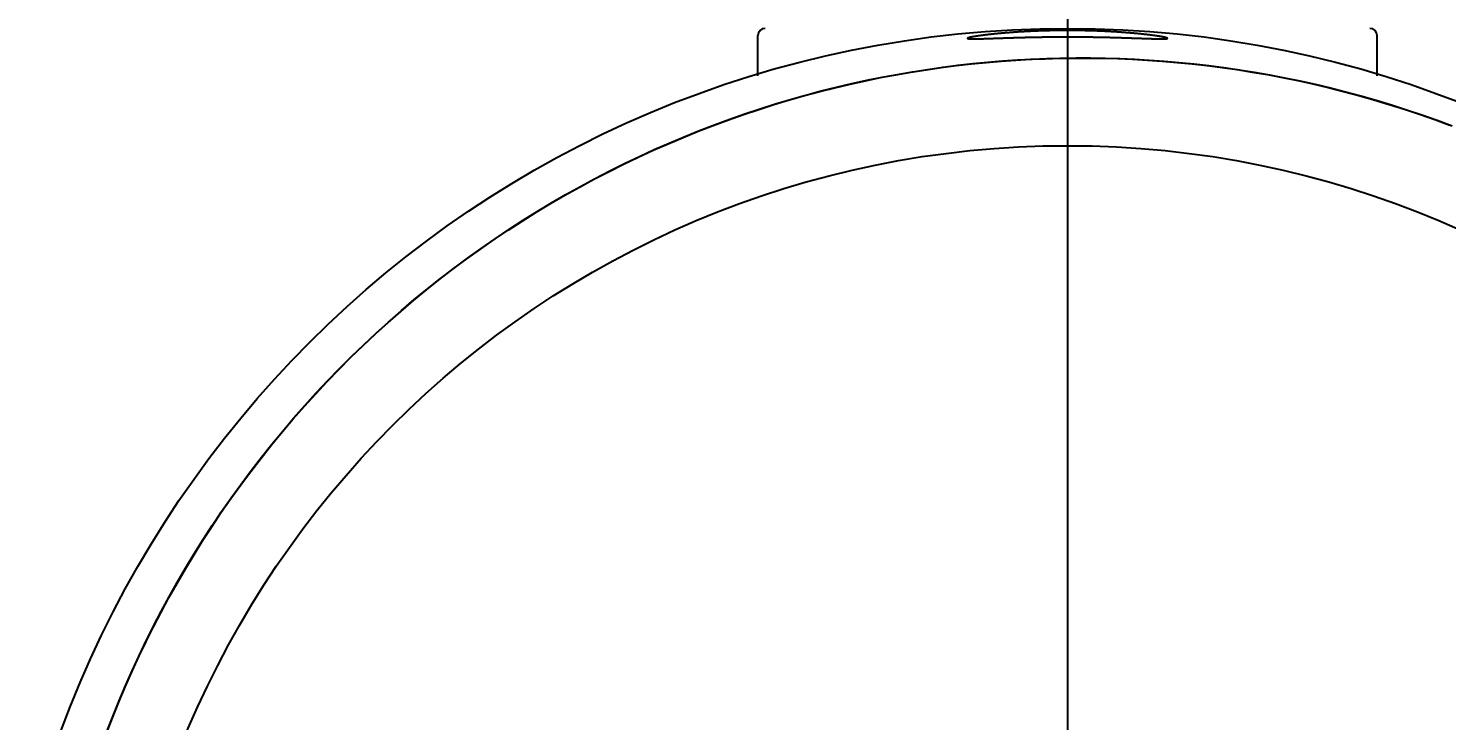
# Model space of a CAD drawing. Header units: millimetres. Extents: x 0 to 3800, y -67 to 2530.
# Drawn here: x 2277.7 to 2338.8, y 1699.3 to 1729.1 of the extents above; entities that cross this region are included whole.
import ezdxf
from ezdxf.lldxf.tags import DXFTag

# ---------------------------------------------------------------- set-up
doc = ezdxf.new("R2010")
doc.units = ezdxf.units.MM
for name, color, linetype in [('내부선 및 부속', 4, 'Continuous'), ('중심선', 1, 'DASHED'), ('치수선', 7, 'Continuous')]:
    doc.layers.add(name, color=color, linetype=linetype)
doc.styles.add('____', font='')
doc.styles.get('____').set_extended_font_data('굴림')
tags = doc.linetypes.add('DASHDOT', pattern=[70, 31, -13, 13, -13]).pattern_tags.tags
tags[10:11] = [DXFTag(74, 4), DXFTag(75, 0), DXFTag(340, '0'), DXFTag(46, 0.0), DXFTag(50, 0.0), DXFTag(44, 0.0), DXFTag(45, 0.0)]
tags[8:9] = [DXFTag(74, 4), DXFTag(75, 0), DXFTag(340, '0'), DXFTag(46, 0.0), DXFTag(50, 0.0), DXFTag(44, 0.0), DXFTag(45, 0.0)]
tags[6:7] = [DXFTag(74, 4), DXFTag(75, 0), DXFTag(340, '0'), DXFTag(46, 0.0), DXFTag(50, 0.0), DXFTag(44, 0.0), DXFTag(45, 0.0)]
tags[4:5] = [DXFTag(74, 4), DXFTag(75, 0), DXFTag(340, '0'), DXFTag(46, 0.0), DXFTag(50, 0.0), DXFTag(44, 0.0), DXFTag(45, 0.0)]
tags = doc.linetypes.add('DASHED', pattern=[25.72, 12.86, -12.86]).pattern_tags.tags
tags[6:7] = [DXFTag(74, 4), DXFTag(75, 0), DXFTag(340, '0'), DXFTag(46, 0.0), DXFTag(50, 0.0), DXFTag(44, 0.0), DXFTag(45, 0.0)]
tags[4:5] = [DXFTag(74, 4), DXFTag(75, 0), DXFTag(340, '0'), DXFTag(46, 0.0), DXFTag(50, 0.0), DXFTag(44, 0.0), DXFTag(45, 0.0)]
doc.dimstyles.new('MSADIM', dxfattribs={"dimtxt": 33, "dimasz": 17, "dimexe": 10, "dimexo": 7.5, "dimgap": 10, "dimtad": 0, "dimtih": 1, "dimtoh": 1, "dimdec": 0, "dimzin": 1, "dimdsep": 46, "dimtxsty": '____', "dimcen": 11.25, "dimadec": 0, "dimazin": 0, "dimtfac": 1, "dimtdec": 0, "dimtix": 1, "dimtmove": 0, "dimatfit": 3, "dimfxl": 1, "dimtolj": 1, "dimtzin": 1, "dimarcsym": 0})

# ---------------------------------------------------------------- blocks, each defined once
blk = doc.blocks.new('*D51')
at = {"layer": '치수선', "color": 0, "linetype": 'Continuous', "lineweight": -2, "transparency": 16777216}
for p, q in [((2252.455, 1880.439), (2252.455, 1957.939)), ((2932.455, 1690.439), (2932.455, 1957.939)), ((2269.455, 1947.939), (2555.174, 1947.939)), ((2915.455, 1947.939), (2629.735, 1947.939))]:
    blk.add_line(p, q, dxfattribs=at)
at = {"layer": '치수선', "color": 0, "linetype": 'Continuous', "transparency": 16777216}
for points in [[(2269.455, 1950.773), (2269.455, 1945.106), (2252.455, 1947.939)], [(2915.455, 1950.773), (2915.455, 1945.106), (2932.455, 1947.939)]]:
    blk.add_solid(points, dxfattribs=at)
at = {"layer": '치수선', "color": 0, "linetype": 'Continuous', "transparency": 16777216, "insert": (2592.455, 1947.939), "char_height": 25, "attachment_point": 5, "style": '____'}
blk.add_mtext('\\A1;680', dxfattribs=at)

msp = doc.modelspace()

# ---------------------------------------------------------------- linework, layer by layer
at = {"layer": '내부선 및 부속', "linetype": 'Continuous'}
for p, q in [((2309.11, 1727.088), (2309.11, 1728.826)), ((2335.8, 1727.088), (2335.8, 1728.826))]:
    msp.add_line(p, q, dxfattribs=at)
at = {"layer": '내부선 및 부속', "linetype": 'Continuous', "flags": 128}
for points in [[(2322.455, 1729.043), (2322.447, 1729.043), (2322.438, 1729.043), (2322.43, 1729.043), (2322.421, 1729.043), (2322.413, 1729.043), (2322.404, 1729.043), (2322.396, 1729.043), (2322.387, 1729.043), (2322.379, 1729.043), (2322.37, 1729.043), (2322.362, 1729.043), (2322.353, 1729.043), (2322.345, 1729.043), (2322.336, 1729.043), (2322.328, 1729.043), (2322.319, 1729.043), (2322.311, 1729.043), (2322.302, 1729.043), (2322.294, 1729.043), (2322.285, 1729.043), (2322.277, 1729.043), (2322.268, 1729.042), (2322.26, 1729.042), (2322.251, 1729.042), (2322.243, 1729.042), (2322.234, 1729.042), (2322.226, 1729.042), (2322.217, 1729.042), (2322.209, 1729.042), (2322.2, 1729.042), (2322.192, 1729.042), (2322.184, 1729.042), (2322.175, 1729.042), (2322.167, 1729.042), (2322.158, 1729.042), (2322.15, 1729.042), (2322.141, 1729.042), (2322.133, 1729.041), (2322.124, 1729.041), (2322.116, 1729.041), (2322.107, 1729.041), (2322.099, 1729.041), (2322.09, 1729.041), (2322.082, 1729.041), (2322.073, 1729.041), (2322.065, 1729.041), (2322.056, 1729.041), (2322.048, 1729.041), (2322.039, 1729.04), (2322.031, 1729.04), (2322.022, 1729.04), (2322.014, 1729.04), (2322.005, 1729.04), (2321.997, 1729.04), (2321.988, 1729.04), (2321.98, 1729.04), (2321.971, 1729.04), (2321.963, 1729.039), (2321.954, 1729.039), (2321.946, 1729.039), (2321.937, 1729.039), (2321.929, 1729.039), (2321.92, 1729.039), (2321.912, 1729.039), (2321.903, 1729.039), (2321.895, 1729.038), (2321.887, 1729.038), (2321.878, 1729.038), (2321.87, 1729.038), (2321.861, 1729.038), (2321.853, 1729.038), (2321.844, 1729.038), (2321.836, 1729.037), (2321.827, 1729.037), (2321.819, 1729.037), (2321.81, 1729.037), (2321.802, 1729.037), (2321.793, 1729.037), (2321.785, 1729.036), (2321.776, 1729.036), (2321.768, 1729.036), (2321.759, 1729.036), (2321.751, 1729.036), (2321.742, 1729.036), (2321.734, 1729.035), (2321.725, 1729.035), (2321.717, 1729.035), (2321.708, 1729.035), (2321.7, 1729.035), (2321.691, 1729.034), (2321.683, 1729.034), (2321.674, 1729.034), (2321.666, 1729.034), (2321.657, 1729.034), (2321.649, 1729.034), (2321.64, 1729.033), (2321.632, 1729.033), (2321.623, 1729.033), (2321.615, 1729.033), (2321.607, 1729.032), (2321.607, 1729.032), (2321.598, 1729.032), (2321.59, 1729.032), (2321.581, 1729.032), (2321.573, 1729.032), (2321.564, 1729.031), (2321.556, 1729.031), (2321.547, 1729.031), (2321.539, 1729.031), (2321.53, 1729.031), (2321.522, 1729.03), (2321.513, 1729.03), (2321.505, 1729.03), (2321.496, 1729.03), (2321.488, 1729.029), (2321.479, 1729.029), (2321.471, 1729.029), (2321.462, 1729.029), (2321.454, 1729.028), (2321.445, 1729.028), (2321.437, 1729.028), (2321.428, 1729.028), (2321.42, 1729.027), (2321.411, 1729.027), (2321.403, 1729.027), (2321.394, 1729.027), (2321.386, 1729.026), (2321.377, 1729.026), (2321.369, 1729.026), (2321.361, 1729.026), (2321.352, 1729.025), (2321.344, 1729.025), (2321.335, 1729.025), (2321.327, 1729.024), (2321.318, 1729.024), (2321.31, 1729.024), (2321.301, 1729.024), (2321.293, 1729.023), (2321.284, 1729.023), (2321.276, 1729.023), (2321.267, 1729.022), (2321.259, 1729.022), (2321.25, 1729.022), (2321.242, 1729.021), (2321.233, 1729.021), (2321.225, 1729.021), (2321.216, 1729.021), (2321.208, 1729.02), (2321.199, 1729.02), (2321.191, 1729.02), (2321.182, 1729.019), (2321.174, 1729.019), (2321.165, 1729.019), (2321.157, 1729.018), (2321.149, 1729.018), (2321.14, 1729.018), (2321.132, 1729.017), (2321.123, 1729.017), (2321.115, 1729.017), (2321.106, 1729.016), (2321.098, 1729.016), (2321.089, 1729.016), (2321.081, 1729.015), (2321.072, 1729.015), (2321.064, 1729.015), (2321.055, 1729.014), (2321.047, 1729.014), (2321.038, 1729.014), (2321.03, 1729.013), (2321.021, 1729.013), (2321.013, 1729.013), (2321.004, 1729.012), (2320.996, 1729.012), (2320.987, 1729.011), (2320.979, 1729.011), (2320.97, 1729.011), (2320.962, 1729.01), (2320.953, 1729.01), (2320.945, 1729.01), (2320.937, 1729.009), (2320.928, 1729.009), (2320.92, 1729.008), (2320.911, 1729.008), (2320.903, 1729.008), (2320.894, 1729.007), (2320.886, 1729.007), (2320.877, 1729.006), (2320.869, 1729.006), (2320.86, 1729.006), (2320.852, 1729.005), (2320.843, 1729.005), (2320.835, 1729.004), (2320.826, 1729.004), (2320.818, 1729.004), (2320.809, 1729.003), (2320.801, 1729.003), (2320.792, 1729.002), (2320.784, 1729.002), (2320.775, 1729.002), (2320.767, 1729.001), (2320.759, 1729.001), (2320.759, 1729.001), (2320.75, 1729), (2320.742, 1729), (2320.733, 1728.999), (2320.725, 1728.999), (2320.716, 1728.999), (2320.708, 1728.998), (2320.699, 1728.998), (2320.691, 1728.997), (2320.682, 1728.997), (2320.674, 1728.996), (2320.665, 1728.996), (2320.657, 1728.995), (2320.648, 1728.995), (2320.64, 1728.995), (2320.631, 1728.994), (2320.623, 1728.994), (2320.614, 1728.993), (2320.606, 1728.993), (2320.598, 1728.992), (2320.589, 1728.992), (2320.581, 1728.991), (2320.572, 1728.991), (2320.564, 1728.99), (2320.555, 1728.99), (2320.547, 1728.989), (2320.538, 1728.989), (2320.53, 1728.988), (2320.521, 1728.988), (2320.513, 1728.987), (2320.504, 1728.987), (2320.496, 1728.986), (2320.487, 1728.986), (2320.479, 1728.985), (2320.47, 1728.985), (2320.462, 1728.984), (2320.453, 1728.984), (2320.445, 1728.983), (2320.437, 1728.983), (2320.428, 1728.982), (2320.42, 1728.982), (2320.411, 1728.981), (2320.403, 1728.981), (2320.394, 1728.98), (2320.386, 1728.98), (2320.377, 1728.979), (2320.369, 1728.979), (2320.36, 1728.978), (2320.352, 1728.978), (2320.343, 1728.977), (2320.335, 1728.977), (2320.326, 1728.976), (2320.318, 1728.975), (2320.309, 1728.975), (2320.301, 1728.974), (2320.293, 1728.974), (2320.284, 1728.973), (2320.276, 1728.973), (2320.267, 1728.972), (2320.259, 1728.972), (2320.25, 1728.971), (2320.242, 1728.97), (2320.233, 1728.97), (2320.225, 1728.969), (2320.216, 1728.969), (2320.208, 1728.968), (2320.199, 1728.968), (2320.191, 1728.967), (2320.182, 1728.966), (2320.174, 1728.966), (2320.166, 1728.965), (2320.157, 1728.965), (2320.149, 1728.964), (2320.14, 1728.963), (2320.132, 1728.963), (2320.123, 1728.962), (2320.115, 1728.962), (2320.106, 1728.961), (2320.098, 1728.96), (2320.089, 1728.96), (2320.081, 1728.959), (2320.072, 1728.959), (2320.064, 1728.958), (2320.056, 1728.957), (2320.047, 1728.957), (2320.039, 1728.956), (2320.03, 1728.955), (2320.022, 1728.955), (2320.013, 1728.954), (2320.005, 1728.954), (2319.996, 1728.953), (2319.988, 1728.952), (2319.979, 1728.952), (2319.971, 1728.951), (2319.962, 1728.95), (2319.954, 1728.95), (2319.946, 1728.949), (2319.937, 1728.948), (2319.929, 1728.948), (2319.92, 1728.947), (2319.912, 1728.946), (2319.912, 1728.946), (2319.903, 1728.946), (2319.895, 1728.945), (2319.886, 1728.944), (2319.878, 1728.944), (2319.869, 1728.943), (2319.861, 1728.942), (2319.852, 1728.942), (2319.844, 1728.941), (2319.836, 1728.94), (2319.827, 1728.94), (2319.819, 1728.939), (2319.81, 1728.938), (2319.802, 1728.938), (2319.793, 1728.937), (2319.785, 1728.936), (2319.776, 1728.936), (2319.768, 1728.935), (2319.759, 1728.934), (2319.751, 1728.933), (2319.742, 1728.933), (2319.734, 1728.932), (2319.726, 1728.931), (2319.717, 1728.931), (2319.709, 1728.93), (2319.7, 1728.929), (2319.692, 1728.928), (2319.683, 1728.928), (2319.675, 1728.927), (2319.666, 1728.926), (2319.658, 1728.925), (2319.649, 1728.925), (2319.641, 1728.924), (2319.633, 1728.923), (2319.624, 1728.922), (2319.616, 1728.922), (2319.607, 1728.921), (2319.599, 1728.92), (2319.59, 1728.919), (2319.582, 1728.919), (2319.573, 1728.918), (2319.565, 1728.917), (2319.557, 1728.916), (2319.548, 1728.915), (2319.54, 1728.915), (2319.531, 1728.914), (2319.523, 1728.913), (2319.514, 1728.912), (2319.506, 1728.912), (2319.497, 1728.911), (2319.489, 1728.91), (2319.48, 1728.909), (2319.472, 1728.908), (2319.464, 1728.908), (2319.455, 1728.907), (2319.447, 1728.906), (2319.438, 1728.905), (2319.43, 1728.904), (2319.421, 1728.903), (2319.413, 1728.903), (2319.404, 1728.902), (2319.396, 1728.901), (2319.388, 1728.9), (2319.379, 1728.899), (2319.371, 1728.898), (2319.362, 1728.898), (2319.354, 1728.897), (2319.345, 1728.896), (2319.337, 1728.895), (2319.328, 1728.894), (2319.32, 1728.893), (2319.312, 1728.893), (2319.303, 1728.892), (2319.295, 1728.891), (2319.286, 1728.89), (2319.278, 1728.889), (2319.269, 1728.888), (2319.261, 1728.887), (2319.252, 1728.886), (2319.244, 1728.886), (2319.236, 1728.885), (2319.227, 1728.884), (2319.219, 1728.883), (2319.21, 1728.882), (2319.202, 1728.881), (2319.193, 1728.88), (2319.185, 1728.879), (2319.177, 1728.878), (2319.168, 1728.877), (2319.16, 1728.876), (2319.151, 1728.876), (2319.143, 1728.875), (2319.134, 1728.874), (2319.126, 1728.873), (2319.117, 1728.872), (2319.109, 1728.871), (2319.101, 1728.87), (2319.092, 1728.869), (2319.084, 1728.868), (2319.075, 1728.867), (2319.067, 1728.866), (2319.067, 1728.866), (2319.058, 1728.865), (2319.05, 1728.864), (2319.042, 1728.863), (2319.033, 1728.862), (2319.025, 1728.861), (2319.016, 1728.86), (2319.008, 1728.859), (2318.999, 1728.858), (2318.991, 1728.857), (2318.983, 1728.856), (2318.974, 1728.855), (2318.966, 1728.854), (2318.957, 1728.853), (2318.949, 1728.852), (2318.94, 1728.851), (2318.932, 1728.85), (2318.924, 1728.849), (2318.915, 1728.848), (2318.907, 1728.847), (2318.898, 1728.846), (2318.89, 1728.845), (2318.882, 1728.844), (2318.873, 1728.843), (2318.865, 1728.842), (2318.856, 1728.841), (2318.848, 1728.84), (2318.839, 1728.839), (2318.831, 1728.838), (2318.823, 1728.837), (2318.814, 1728.835), (2318.806, 1728.834), (2318.797, 1728.833), (2318.789, 1728.832), (2318.781, 1728.831), (2318.772, 1728.83), (2318.764, 1728.829), (2318.755, 1728.828), (2318.747, 1728.827), (2318.738, 1728.825), (2318.73, 1728.824), (2318.722, 1728.823), (2318.713, 1728.822), (2318.705, 1728.821), (2318.696, 1728.82), (2318.688, 1728.818), (2318.68, 1728.817), (2318.671, 1728.816), (2318.663, 1728.815), (2318.654, 1728.814), (2318.646, 1728.813), (2318.638, 1728.811), (2318.629, 1728.81), (2318.621, 1728.809), (2318.612, 1728.808), (2318.604, 1728.807), (2318.596, 1728.805), (2318.587, 1728.804), (2318.579, 1728.803), (2318.57, 1728.802), (2318.562, 1728.8), (2318.554, 1728.799), (2318.545, 1728.798), (2318.537, 1728.796), (2318.529, 1728.795), (2318.52, 1728.794), (2318.512, 1728.792), (2318.503, 1728.791), (2318.495, 1728.79), (2318.487, 1728.788), (2318.478, 1728.787), (2318.47, 1728.786), (2318.461, 1728.784), (2318.453, 1728.783), (2318.445, 1728.782), (2318.436, 1728.78), (2318.428, 1728.779), (2318.42, 1728.777), (2318.411, 1728.776), (2318.403, 1728.774), (2318.394, 1728.773), (2318.386, 1728.771), (2318.378, 1728.77), (2318.369, 1728.768), (2318.361, 1728.767), (2318.353, 1728.765), (2318.344, 1728.764), (2318.336, 1728.762), (2318.328, 1728.76), (2318.319, 1728.759), (2318.311, 1728.757), (2318.303, 1728.756), (2318.295, 1728.754), (2318.286, 1728.752), (2318.278, 1728.75), (2318.27, 1728.749), (2318.262, 1728.747), (2318.253, 1728.745), (2318.245, 1728.743), (2318.237, 1728.741), (2318.228, 1728.739), (2318.228, 1728.739), (2318.22, 1728.737), (2318.212, 1728.735), (2318.203, 1728.732), (2318.195, 1728.73), (2318.187, 1728.727), (2318.179, 1728.725), (2318.171, 1728.722), (2318.163, 1728.719), (2318.156, 1728.716), (2318.148, 1728.711), (2318.144, 1728.704), (2318.144, 1728.704)], [(2318.144, 1728.704), (2318.149, 1728.697), (2318.157, 1728.694), (2318.165, 1728.692), (2318.173, 1728.691), (2318.182, 1728.689), (2318.19, 1728.688), (2318.198, 1728.687), (2318.207, 1728.687), (2318.215, 1728.686), (2318.224, 1728.685), (2318.232, 1728.684), (2318.241, 1728.684), (2318.249, 1728.683), (2318.258, 1728.683), (2318.266, 1728.683), (2318.275, 1728.682), (2318.283, 1728.682), (2318.292, 1728.682), (2318.3, 1728.682), (2318.308, 1728.682), (2318.317, 1728.681), (2318.325, 1728.681), (2318.334, 1728.681), (2318.342, 1728.681), (2318.35, 1728.681), (2318.359, 1728.681), (2318.367, 1728.681), (2318.376, 1728.681), (2318.384, 1728.681), (2318.393, 1728.681), (2318.401, 1728.681), (2318.41, 1728.681), (2318.418, 1728.681), (2318.426, 1728.681), (2318.435, 1728.681), (2318.443, 1728.681), (2318.452, 1728.681), (2318.46, 1728.681), (2318.469, 1728.681), (2318.477, 1728.681), (2318.486, 1728.681), (2318.494, 1728.681), (2318.503, 1728.682), (2318.511, 1728.682), (2318.519, 1728.682), (2318.528, 1728.682), (2318.536, 1728.682), (2318.545, 1728.682), (2318.553, 1728.682), (2318.562, 1728.683), (2318.57, 1728.683), (2318.579, 1728.683), (2318.587, 1728.683), (2318.595, 1728.683), (2318.604, 1728.683), (2318.612, 1728.684), (2318.621, 1728.684), (2318.629, 1728.684), (2318.638, 1728.684), (2318.646, 1728.684), (2318.655, 1728.684), (2318.663, 1728.685), (2318.671, 1728.685), (2318.68, 1728.685), (2318.688, 1728.685), (2318.697, 1728.686), (2318.705, 1728.686), (2318.714, 1728.686), (2318.722, 1728.686), (2318.731, 1728.686), (2318.739, 1728.687), (2318.747, 1728.687), (2318.756, 1728.687), (2318.764, 1728.687), (2318.773, 1728.688), (2318.781, 1728.688), (2318.79, 1728.688), (2318.798, 1728.688), (2318.807, 1728.689), (2318.815, 1728.689), (2318.823, 1728.689), (2318.832, 1728.689), (2318.84, 1728.69), (2318.849, 1728.69), (2318.857, 1728.69), (2318.866, 1728.69), (2318.874, 1728.691), (2318.883, 1728.691), (2318.891, 1728.691), (2318.899, 1728.691), (2318.908, 1728.692), (2318.916, 1728.692), (2318.925, 1728.692), (2318.933, 1728.692), (2318.942, 1728.693), (2318.95, 1728.693), (2318.959, 1728.693), (2318.967, 1728.694), (2318.975, 1728.694), (2318.984, 1728.694), (2318.984, 1728.694), (2318.992, 1728.694), (2319.001, 1728.695), (2319.009, 1728.695), (2319.018, 1728.695), (2319.026, 1728.696), (2319.035, 1728.696), (2319.043, 1728.696), (2319.051, 1728.696), (2319.06, 1728.697), (2319.068, 1728.697), (2319.077, 1728.697), (2319.085, 1728.698), (2319.094, 1728.698), (2319.102, 1728.698), (2319.111, 1728.698), (2319.119, 1728.699), (2319.127, 1728.699), (2319.136, 1728.699), (2319.144, 1728.7), (2319.153, 1728.7), (2319.161, 1728.7), (2319.17, 1728.7), (2319.178, 1728.701), (2319.187, 1728.701), (2319.195, 1728.701), (2319.203, 1728.702), (2319.212, 1728.702), (2319.22, 1728.702), (2319.229, 1728.702), (2319.237, 1728.703), (2319.246, 1728.703), (2319.254, 1728.703), (2319.263, 1728.704), (2319.271, 1728.704), (2319.279, 1728.704), (2319.288, 1728.704), (2319.296, 1728.705), (2319.305, 1728.705), (2319.313, 1728.705), (2319.322, 1728.706), (2319.33, 1728.706), (2319.339, 1728.706), (2319.347, 1728.707), (2319.355, 1728.707), (2319.364, 1728.707), (2319.372, 1728.707), (2319.381, 1728.708), (2319.389, 1728.708), (2319.398, 1728.708), (2319.406, 1728.709), (2319.415, 1728.709), (2319.423, 1728.709), (2319.431, 1728.709), (2319.44, 1728.71), (2319.448, 1728.71), (2319.457, 1728.71), (2319.465, 1728.711), (2319.474, 1728.711), (2319.482, 1728.711), (2319.491, 1728.712), (2319.499, 1728.712), (2319.507, 1728.712), (2319.516, 1728.712), (2319.524, 1728.713), (2319.533, 1728.713), (2319.541, 1728.713), (2319.55, 1728.714), (2319.558, 1728.714), (2319.567, 1728.714), (2319.575, 1728.714), (2319.583, 1728.715), (2319.592, 1728.715), (2319.6, 1728.715), (2319.609, 1728.716), (2319.617, 1728.716), (2319.626, 1728.716), (2319.634, 1728.716), (2319.642, 1728.717), (2319.651, 1728.717), (2319.659, 1728.717), (2319.668, 1728.718), (2319.676, 1728.718), (2319.685, 1728.718), (2319.693, 1728.719), (2319.702, 1728.719), (2319.71, 1728.719), (2319.718, 1728.719), (2319.727, 1728.72), (2319.735, 1728.72), (2319.744, 1728.72), (2319.752, 1728.72), (2319.761, 1728.721), (2319.769, 1728.721), (2319.778, 1728.721), (2319.786, 1728.722), (2319.794, 1728.722), (2319.803, 1728.722), (2319.811, 1728.722), (2319.82, 1728.723), (2319.828, 1728.723), (2319.828, 1728.723), (2319.837, 1728.723), (2319.845, 1728.724), (2319.854, 1728.724), (2319.862, 1728.724), (2319.87, 1728.724), (2319.879, 1728.725), (2319.887, 1728.725), (2319.896, 1728.725), (2319.904, 1728.726), (2319.913, 1728.726), (2319.921, 1728.726), (2319.93, 1728.726), (2319.938, 1728.727), (2319.946, 1728.727), (2319.955, 1728.727), (2319.963, 1728.727), (2319.972, 1728.728), (2319.98, 1728.728), (2319.989, 1728.728), (2319.997, 1728.729), (2320.006, 1728.729), (2320.014, 1728.729), (2320.022, 1728.729), (2320.031, 1728.73), (2320.039, 1728.73), (2320.048, 1728.73), (2320.056, 1728.73), (2320.065, 1728.731), (2320.073, 1728.731), (2320.082, 1728.731), (2320.09, 1728.731), (2320.098, 1728.732), (2320.107, 1728.732), (2320.115, 1728.732), (2320.124, 1728.732), (2320.132, 1728.733), (2320.141, 1728.733), (2320.149, 1728.733), (2320.158, 1728.733), (2320.166, 1728.734), (2320.174, 1728.734), (2320.183, 1728.734), (2320.191, 1728.734), (2320.2, 1728.735), (2320.208, 1728.735), (2320.217, 1728.735), (2320.225, 1728.735), (2320.234, 1728.736), (2320.242, 1728.736), (2320.25, 1728.736), (2320.259, 1728.736), (2320.267, 1728.737), (2320.276, 1728.737), (2320.284, 1728.737), (2320.293, 1728.737), (2320.301, 1728.738), (2320.31, 1728.738), (2320.318, 1728.738), (2320.326, 1728.738), (2320.335, 1728.739), (2320.343, 1728.739), (2320.352, 1728.739), (2320.36, 1728.739), (2320.369, 1728.74), (2320.377, 1728.74), (2320.386, 1728.74), (2320.394, 1728.74), (2320.402, 1728.741), (2320.411, 1728.741), (2320.419, 1728.741), (2320.428, 1728.741), (2320.436, 1728.741), (2320.445, 1728.742), (2320.453, 1728.742), (2320.462, 1728.742), (2320.47, 1728.742), (2320.478, 1728.743), (2320.487, 1728.743), (2320.495, 1728.743), (2320.504, 1728.743), (2320.512, 1728.744), (2320.521, 1728.744), (2320.529, 1728.744), (2320.538, 1728.744), (2320.546, 1728.744), (2320.554, 1728.745), (2320.563, 1728.745), (2320.571, 1728.745), (2320.58, 1728.745), (2320.588, 1728.746), (2320.597, 1728.746), (2320.605, 1728.746), (2320.614, 1728.746), (2320.622, 1728.746), (2320.63, 1728.747), (2320.639, 1728.747), (2320.647, 1728.747), (2320.656, 1728.747), (2320.664, 1728.747), (2320.673, 1728.748), (2320.673, 1728.748), (2320.681, 1728.748), (2320.69, 1728.748), (2320.698, 1728.748), (2320.706, 1728.748), (2320.715, 1728.749), (2320.723, 1728.749), (2320.732, 1728.749), (2320.74, 1728.749), (2320.749, 1728.749), (2320.757, 1728.75), (2320.766, 1728.75), (2320.774, 1728.75), (2320.782, 1728.75), (2320.791, 1728.75), (2320.799, 1728.751), (2320.808, 1728.751), (2320.816, 1728.751), (2320.825, 1728.751), (2320.833, 1728.751), (2320.842, 1728.752), (2320.85, 1728.752), (2320.859, 1728.752), (2320.867, 1728.752), (2320.875, 1728.752), (2320.884, 1728.753), (2320.892, 1728.753), (2320.901, 1728.753), (2320.909, 1728.753), (2320.918, 1728.753), (2320.926, 1728.753), (2320.935, 1728.754), (2320.943, 1728.754), (2320.951, 1728.754), (2320.96, 1728.754), (2320.968, 1728.754), (2320.977, 1728.755), (2320.985, 1728.755), (2320.994, 1728.755), (2321.002, 1728.755), (2321.011, 1728.755), (2321.019, 1728.755), (2321.027, 1728.756), (2321.036, 1728.756), (2321.044, 1728.756), (2321.053, 1728.756), (2321.061, 1728.756), (2321.07, 1728.756), (2321.078, 1728.757), (2321.087, 1728.757), (2321.095, 1728.757), (2321.103, 1728.757), (2321.112, 1728.757), (2321.12, 1728.757), (2321.129, 1728.758), (2321.137, 1728.758), (2321.146, 1728.758), (2321.154, 1728.758), (2321.163, 1728.758), (2321.171, 1728.758), (2321.179, 1728.758), (2321.188, 1728.759), (2321.196, 1728.759), (2321.205, 1728.759), (2321.213, 1728.759), (2321.222, 1728.759), (2321.23, 1728.759), (2321.239, 1728.759), (2321.247, 1728.76), (2321.255, 1728.76), (2321.264, 1728.76), (2321.272, 1728.76), (2321.281, 1728.76), (2321.289, 1728.76), (2321.298, 1728.76), (2321.306, 1728.761), (2321.315, 1728.761), (2321.323, 1728.761), (2321.332, 1728.761), (2321.34, 1728.761), (2321.348, 1728.761), (2321.357, 1728.761), (2321.365, 1728.762), (2321.374, 1728.762), (2321.382, 1728.762), (2321.391, 1728.762), (2321.399, 1728.762), (2321.408, 1728.762), (2321.416, 1728.762), (2321.424, 1728.762), (2321.433, 1728.763), (2321.441, 1728.763), (2321.45, 1728.763), (2321.458, 1728.763), (2321.467, 1728.763), (2321.475, 1728.763), (2321.484, 1728.763), (2321.492, 1728.763), (2321.5, 1728.764), (2321.509, 1728.764), (2321.517, 1728.764), (2321.517, 1728.764), (2321.526, 1728.764), (2321.534, 1728.764), (2321.543, 1728.764), (2321.551, 1728.764), (2321.56, 1728.764), (2321.568, 1728.764), (2321.576, 1728.765), (2321.585, 1728.765), (2321.593, 1728.765), (2321.602, 1728.765), (2321.61, 1728.765), (2321.619, 1728.765), (2321.627, 1728.765), (2321.636, 1728.765), (2321.644, 1728.765), (2321.653, 1728.765), (2321.661, 1728.766), (2321.669, 1728.766), (2321.678, 1728.766), (2321.686, 1728.766), (2321.695, 1728.766), (2321.703, 1728.766), (2321.712, 1728.766), (2321.72, 1728.766), (2321.729, 1728.766), (2321.737, 1728.766), (2321.745, 1728.766), (2321.754, 1728.767), (2321.762, 1728.767), (2321.771, 1728.767), (2321.779, 1728.767), (2321.788, 1728.767), (2321.796, 1728.767), (2321.805, 1728.767), (2321.813, 1728.767), (2321.821, 1728.767), (2321.83, 1728.767), (2321.838, 1728.767), (2321.847, 1728.767), (2321.855, 1728.767), (2321.864, 1728.768), (2321.872, 1728.768), (2321.881, 1728.768), (2321.889, 1728.768), (2321.897, 1728.768), (2321.906, 1728.768), (2321.914, 1728.768), (2321.923, 1728.768), (2321.931, 1728.768), (2321.94, 1728.768), (2321.948, 1728.768), (2321.957, 1728.768), (2321.965, 1728.768), (2321.974, 1728.768), (2321.982, 1728.768), (2321.99, 1728.769), (2321.999, 1728.769), (2322.007, 1728.769), (2322.016, 1728.769), (2322.024, 1728.769), (2322.033, 1728.769), (2322.041, 1728.769), (2322.05, 1728.769), (2322.058, 1728.769), (2322.066, 1728.769), (2322.075, 1728.769), (2322.083, 1728.769), (2322.092, 1728.769), (2322.1, 1728.769), (2322.109, 1728.769), (2322.117, 1728.769), (2322.126, 1728.769), (2322.134, 1728.769), (2322.142, 1728.769), (2322.151, 1728.769), (2322.159, 1728.769), (2322.168, 1728.769), (2322.176, 1728.77), (2322.185, 1728.77), (2322.193, 1728.77), (2322.202, 1728.77), (2322.21, 1728.77), (2322.219, 1728.77), (2322.227, 1728.77), (2322.235, 1728.77), (2322.244, 1728.77), (2322.252, 1728.77), (2322.261, 1728.77), (2322.269, 1728.77), (2322.278, 1728.77), (2322.286, 1728.77), (2322.295, 1728.77), (2322.303, 1728.77), (2322.311, 1728.77), (2322.32, 1728.77), (2322.328, 1728.77), (2322.337, 1728.77), (2322.345, 1728.77), (2322.354, 1728.77), (2322.362, 1728.77), (2322.362, 1728.77), (2322.371, 1728.77), (2322.379, 1728.77), (2322.387, 1728.77), (2322.396, 1728.77), (2322.404, 1728.77), (2322.413, 1728.77), (2322.421, 1728.77), (2322.43, 1728.77), (2322.438, 1728.77), (2322.447, 1728.77), (2322.455, 1728.77), (2322.455, 1728.77)], [(2326.767, 1728.704), (2326.762, 1728.711), (2326.754, 1728.716), (2326.747, 1728.719), (2326.739, 1728.722), (2326.731, 1728.725), (2326.723, 1728.727), (2326.715, 1728.73), (2326.707, 1728.732), (2326.698, 1728.735), (2326.69, 1728.737), (2326.682, 1728.739), (2326.673, 1728.741), (2326.665, 1728.743), (2326.657, 1728.745), (2326.649, 1728.747), (2326.64, 1728.749), (2326.632, 1728.75), (2326.624, 1728.752), (2326.615, 1728.754), (2326.607, 1728.756), (2326.599, 1728.757), (2326.591, 1728.759), (2326.582, 1728.76), (2326.574, 1728.762), (2326.566, 1728.764), (2326.557, 1728.765), (2326.549, 1728.767), (2326.541, 1728.768), (2326.532, 1728.77), (2326.524, 1728.771), (2326.516, 1728.773), (2326.507, 1728.774), (2326.499, 1728.776), (2326.491, 1728.777), (2326.482, 1728.779), (2326.474, 1728.78), (2326.465, 1728.782), (2326.457, 1728.783), (2326.449, 1728.784), (2326.44, 1728.786), (2326.432, 1728.787), (2326.424, 1728.788), (2326.415, 1728.79), (2326.407, 1728.791), (2326.398, 1728.792), (2326.39, 1728.794), (2326.382, 1728.795), (2326.373, 1728.796), (2326.365, 1728.798), (2326.356, 1728.799), (2326.348, 1728.8), (2326.34, 1728.802), (2326.331, 1728.803), (2326.323, 1728.804), (2326.314, 1728.805), (2326.306, 1728.807), (2326.298, 1728.808), (2326.289, 1728.809), (2326.281, 1728.81), (2326.273, 1728.811), (2326.264, 1728.813), (2326.256, 1728.814), (2326.247, 1728.815), (2326.239, 1728.816), (2326.231, 1728.817), (2326.222, 1728.819), (2326.214, 1728.82), (2326.205, 1728.821), (2326.197, 1728.822), (2326.188, 1728.823), (2326.18, 1728.824), (2326.172, 1728.825), (2326.163, 1728.827), (2326.155, 1728.828), (2326.146, 1728.829), (2326.138, 1728.83), (2326.13, 1728.831), (2326.121, 1728.832), (2326.113, 1728.833), (2326.104, 1728.834), (2326.096, 1728.835), (2326.088, 1728.837), (2326.079, 1728.838), (2326.071, 1728.839), (2326.062, 1728.84), (2326.054, 1728.841), (2326.045, 1728.842), (2326.037, 1728.843), (2326.029, 1728.844), (2326.02, 1728.845), (2326.012, 1728.846), (2326.003, 1728.847), (2325.995, 1728.848), (2325.986, 1728.849), (2325.978, 1728.85), (2325.97, 1728.851), (2325.961, 1728.852), (2325.953, 1728.853), (2325.944, 1728.854), (2325.936, 1728.855), (2325.936, 1728.855), (2325.927, 1728.856), (2325.919, 1728.857), (2325.911, 1728.858), (2325.902, 1728.859), (2325.894, 1728.86), (2325.885, 1728.861), (2325.877, 1728.862), (2325.869, 1728.863), (2325.86, 1728.864), (2325.852, 1728.865), (2325.843, 1728.866), (2325.835, 1728.867), (2325.826, 1728.868), (2325.818, 1728.869), (2325.809, 1728.87), (2325.801, 1728.871), (2325.793, 1728.872), (2325.784, 1728.873), (2325.776, 1728.874), (2325.767, 1728.875), (2325.759, 1728.876), (2325.75, 1728.876), (2325.742, 1728.877), (2325.734, 1728.878), (2325.725, 1728.879), (2325.717, 1728.88), (2325.708, 1728.881), (2325.7, 1728.882), (2325.691, 1728.883), (2325.683, 1728.884), (2325.675, 1728.885), (2325.666, 1728.886), (2325.658, 1728.886), (2325.649, 1728.887), (2325.641, 1728.888), (2325.632, 1728.889), (2325.624, 1728.89), (2325.615, 1728.891), (2325.607, 1728.892), (2325.599, 1728.893), (2325.59, 1728.893), (2325.582, 1728.894), (2325.573, 1728.895), (2325.565, 1728.896), (2325.556, 1728.897), (2325.548, 1728.898), (2325.539, 1728.898), (2325.531, 1728.899), (2325.523, 1728.9), (2325.514, 1728.901), (2325.506, 1728.902), (2325.497, 1728.903), (2325.489, 1728.903), (2325.48, 1728.904), (2325.472, 1728.905), (2325.463, 1728.906), (2325.455, 1728.907), (2325.447, 1728.908), (2325.438, 1728.908), (2325.43, 1728.909), (2325.421, 1728.91), (2325.413, 1728.911), (2325.404, 1728.912), (2325.396, 1728.912), (2325.387, 1728.913), (2325.379, 1728.914), (2325.37, 1728.915), (2325.362, 1728.915), (2325.354, 1728.916), (2325.345, 1728.917), (2325.337, 1728.918), (2325.328, 1728.919), (2325.32, 1728.919), (2325.311, 1728.92), (2325.303, 1728.921), (2325.294, 1728.922), (2325.286, 1728.922), (2325.278, 1728.923), (2325.269, 1728.924), (2325.261, 1728.925), (2325.252, 1728.925), (2325.244, 1728.926), (2325.235, 1728.927), (2325.227, 1728.928), (2325.218, 1728.928), (2325.21, 1728.929), (2325.201, 1728.93), (2325.193, 1728.931), (2325.185, 1728.931), (2325.176, 1728.932), (2325.168, 1728.933), (2325.159, 1728.933), (2325.151, 1728.934), (2325.142, 1728.935), (2325.134, 1728.936), (2325.125, 1728.936), (2325.117, 1728.937), (2325.108, 1728.938), (2325.1, 1728.938), (2325.092, 1728.939), (2325.092, 1728.939), (2325.083, 1728.94), (2325.075, 1728.94), (2325.066, 1728.941), (2325.058, 1728.942), (2325.049, 1728.942), (2325.041, 1728.943), (2325.032, 1728.944), (2325.024, 1728.944), (2325.015, 1728.945), (2325.007, 1728.946), (2324.998, 1728.946), (2324.99, 1728.947), (2324.982, 1728.948), (2324.973, 1728.948), (2324.965, 1728.949), (2324.956, 1728.95), (2324.948, 1728.95), (2324.939, 1728.951), (2324.931, 1728.952), (2324.922, 1728.952), (2324.914, 1728.953), (2324.905, 1728.954), (2324.897, 1728.954), (2324.888, 1728.955), (2324.88, 1728.955), (2324.872, 1728.956), (2324.863, 1728.957), (2324.855, 1728.957), (2324.846, 1728.958), (2324.838, 1728.959), (2324.829, 1728.959), (2324.821, 1728.96), (2324.812, 1728.96), (2324.804, 1728.961), (2324.795, 1728.962), (2324.787, 1728.962), (2324.778, 1728.963), (2324.77, 1728.963), (2324.761, 1728.964), (2324.753, 1728.965), (2324.745, 1728.965), (2324.736, 1728.966), (2324.728, 1728.966), (2324.719, 1728.967), (2324.711, 1728.968), (2324.702, 1728.968), (2324.694, 1728.969), (2324.685, 1728.969), (2324.677, 1728.97), (2324.668, 1728.97), (2324.66, 1728.971), (2324.651, 1728.972), (2324.643, 1728.972), (2324.634, 1728.973), (2324.626, 1728.973), (2324.618, 1728.974), (2324.609, 1728.974), (2324.601, 1728.975), (2324.592, 1728.975), (2324.584, 1728.976), (2324.575, 1728.977), (2324.567, 1728.977), (2324.558, 1728.978), (2324.55, 1728.978), (2324.541, 1728.979), (2324.533, 1728.979), (2324.524, 1728.98), (2324.516, 1728.98), (2324.507, 1728.981), (2324.499, 1728.981), (2324.491, 1728.982), (2324.482, 1728.982), (2324.474, 1728.983), (2324.465, 1728.983), (2324.457, 1728.984), (2324.448, 1728.984), (2324.44, 1728.985), (2324.431, 1728.985), (2324.423, 1728.986), (2324.414, 1728.986), (2324.406, 1728.987), (2324.397, 1728.987), (2324.389, 1728.988), (2324.38, 1728.988), (2324.372, 1728.989), (2324.363, 1728.989), (2324.355, 1728.99), (2324.347, 1728.99), (2324.338, 1728.991), (2324.33, 1728.991), (2324.321, 1728.992), (2324.313, 1728.992), (2324.304, 1728.993), (2324.296, 1728.993), (2324.287, 1728.994), (2324.279, 1728.994), (2324.27, 1728.995), (2324.262, 1728.995), (2324.253, 1728.995), (2324.245, 1728.996), (2324.245, 1728.996), (2324.236, 1728.996), (2324.228, 1728.997), (2324.219, 1728.997), (2324.211, 1728.998), (2324.202, 1728.998), (2324.194, 1728.999), (2324.186, 1728.999), (2324.177, 1728.999), (2324.169, 1729), (2324.16, 1729), (2324.152, 1729.001), (2324.143, 1729.001), (2324.135, 1729.002), (2324.126, 1729.002), (2324.118, 1729.002), (2324.109, 1729.003), (2324.101, 1729.003), (2324.092, 1729.004), (2324.084, 1729.004), (2324.075, 1729.004), (2324.067, 1729.005), (2324.058, 1729.005), (2324.05, 1729.006), (2324.041, 1729.006), (2324.033, 1729.006), (2324.024, 1729.007), (2324.016, 1729.007), (2324.008, 1729.008), (2323.999, 1729.008), (2323.991, 1729.008), (2323.982, 1729.009), (2323.974, 1729.009), (2323.965, 1729.01), (2323.957, 1729.01), (2323.948, 1729.01), (2323.94, 1729.011), (2323.931, 1729.011), (2323.923, 1729.011), (2323.914, 1729.012), (2323.906, 1729.012), (2323.897, 1729.013), (2323.889, 1729.013), (2323.88, 1729.013), (2323.872, 1729.014), (2323.863, 1729.014), (2323.855, 1729.014), (2323.846, 1729.015), (2323.838, 1729.015), (2323.829, 1729.015), (2323.821, 1729.016), (2323.813, 1729.016), (2323.804, 1729.016), (2323.796, 1729.017), (2323.787, 1729.017), (2323.779, 1729.017), (2323.77, 1729.018), (2323.762, 1729.018), (2323.753, 1729.018), (2323.745, 1729.019), (2323.736, 1729.019), (2323.728, 1729.019), (2323.719, 1729.02), (2323.711, 1729.02), (2323.702, 1729.02), (2323.694, 1729.021), (2323.685, 1729.021), (2323.677, 1729.021), (2323.668, 1729.021), (2323.66, 1729.022), (2323.651, 1729.022), (2323.643, 1729.022), (2323.634, 1729.023), (2323.626, 1729.023), (2323.617, 1729.023), (2323.609, 1729.024), (2323.6, 1729.024), (2323.592, 1729.024), (2323.584, 1729.024), (2323.575, 1729.025), (2323.567, 1729.025), (2323.558, 1729.025), (2323.55, 1729.026), (2323.541, 1729.026), (2323.533, 1729.026), (2323.524, 1729.026), (2323.516, 1729.027), (2323.507, 1729.027), (2323.499, 1729.027), (2323.49, 1729.027), (2323.482, 1729.028), (2323.473, 1729.028), (2323.465, 1729.028), (2323.456, 1729.028), (2323.448, 1729.029), (2323.439, 1729.029), (2323.431, 1729.029), (2323.422, 1729.029), (2323.414, 1729.03), (2323.405, 1729.03), (2323.397, 1729.03), (2323.397, 1729.03), (2323.388, 1729.03), (2323.38, 1729.031), (2323.371, 1729.031), (2323.363, 1729.031), (2323.355, 1729.031), (2323.346, 1729.031), (2323.338, 1729.032), (2323.329, 1729.032), (2323.321, 1729.032), (2323.312, 1729.032), (2323.304, 1729.032), (2323.295, 1729.033), (2323.287, 1729.033), (2323.278, 1729.033), (2323.27, 1729.033), (2323.261, 1729.034), (2323.253, 1729.034), (2323.244, 1729.034), (2323.236, 1729.034), (2323.227, 1729.034), (2323.219, 1729.034), (2323.21, 1729.035), (2323.202, 1729.035), (2323.193, 1729.035), (2323.185, 1729.035), (2323.176, 1729.035), (2323.168, 1729.036), (2323.159, 1729.036), (2323.151, 1729.036), (2323.142, 1729.036), (2323.134, 1729.036), (2323.125, 1729.036), (2323.117, 1729.037), (2323.108, 1729.037), (2323.1, 1729.037), (2323.091, 1729.037), (2323.083, 1729.037), (2323.075, 1729.037), (2323.066, 1729.038), (2323.058, 1729.038), (2323.049, 1729.038), (2323.041, 1729.038), (2323.032, 1729.038), (2323.024, 1729.038), (2323.015, 1729.038), (2323.007, 1729.039), (2322.998, 1729.039), (2322.99, 1729.039), (2322.981, 1729.039), (2322.973, 1729.039), (2322.964, 1729.039), (2322.956, 1729.039), (2322.947, 1729.039), (2322.939, 1729.04), (2322.93, 1729.04), (2322.922, 1729.04), (2322.913, 1729.04), (2322.905, 1729.04), (2322.896, 1729.04), (2322.888, 1729.04), (2322.879, 1729.04), (2322.871, 1729.04), (2322.862, 1729.041), (2322.854, 1729.041), (2322.845, 1729.041), (2322.837, 1729.041), (2322.828, 1729.041), (2322.82, 1729.041), (2322.811, 1729.041), (2322.803, 1729.041), (2322.795, 1729.041), (2322.786, 1729.041), (2322.778, 1729.041), (2322.769, 1729.042), (2322.761, 1729.042), (2322.752, 1729.042), (2322.744, 1729.042), (2322.735, 1729.042), (2322.727, 1729.042), (2322.718, 1729.042), (2322.71, 1729.042), (2322.701, 1729.042), (2322.693, 1729.042), (2322.684, 1729.042), (2322.676, 1729.042), (2322.667, 1729.042), (2322.659, 1729.042), (2322.65, 1729.042), (2322.642, 1729.042), (2322.633, 1729.043), (2322.625, 1729.043), (2322.616, 1729.043), (2322.608, 1729.043), (2322.599, 1729.043), (2322.591, 1729.043), (2322.582, 1729.043), (2322.574, 1729.043), (2322.565, 1729.043), (2322.557, 1729.043), (2322.548, 1729.043), (2322.548, 1729.043), (2322.54, 1729.043), (2322.531, 1729.043), (2322.523, 1729.043), (2322.514, 1729.043), (2322.506, 1729.043), (2322.497, 1729.043), (2322.489, 1729.043), (2322.481, 1729.043), (2322.472, 1729.043), (2322.464, 1729.043), (2322.455, 1729.043), (2322.455, 1729.043)], [(2322.455, 1728.77), (2322.464, 1728.77), (2322.472, 1728.77), (2322.48, 1728.77), (2322.489, 1728.77), (2322.497, 1728.77), (2322.506, 1728.77), (2322.514, 1728.77), (2322.523, 1728.77), (2322.531, 1728.77), (2322.54, 1728.77), (2322.548, 1728.77), (2322.556, 1728.77), (2322.565, 1728.77), (2322.573, 1728.77), (2322.582, 1728.77), (2322.59, 1728.77), (2322.599, 1728.77), (2322.607, 1728.77), (2322.616, 1728.77), (2322.624, 1728.77), (2322.632, 1728.77), (2322.641, 1728.77), (2322.649, 1728.77), (2322.658, 1728.77), (2322.666, 1728.77), (2322.675, 1728.77), (2322.683, 1728.77), (2322.692, 1728.77), (2322.7, 1728.77), (2322.709, 1728.77), (2322.717, 1728.77), (2322.725, 1728.77), (2322.734, 1728.77), (2322.742, 1728.769), (2322.751, 1728.769), (2322.759, 1728.769), (2322.768, 1728.769), (2322.776, 1728.769), (2322.785, 1728.769), (2322.793, 1728.769), (2322.801, 1728.769), (2322.81, 1728.769), (2322.818, 1728.769), (2322.827, 1728.769), (2322.835, 1728.769), (2322.844, 1728.769), (2322.852, 1728.769), (2322.861, 1728.769), (2322.869, 1728.769), (2322.877, 1728.769), (2322.886, 1728.769), (2322.894, 1728.769), (2322.903, 1728.769), (2322.911, 1728.769), (2322.92, 1728.769), (2322.928, 1728.768), (2322.937, 1728.768), (2322.945, 1728.768), (2322.954, 1728.768), (2322.962, 1728.768), (2322.97, 1728.768), (2322.979, 1728.768), (2322.987, 1728.768), (2322.996, 1728.768), (2323.004, 1728.768), (2323.013, 1728.768), (2323.021, 1728.768), (2323.03, 1728.768), (2323.038, 1728.768), (2323.046, 1728.768), (2323.055, 1728.767), (2323.063, 1728.767), (2323.072, 1728.767), (2323.08, 1728.767), (2323.089, 1728.767), (2323.097, 1728.767), (2323.106, 1728.767), (2323.114, 1728.767), (2323.122, 1728.767), (2323.131, 1728.767), (2323.139, 1728.767), (2323.148, 1728.767), (2323.156, 1728.767), (2323.165, 1728.766), (2323.173, 1728.766), (2323.182, 1728.766), (2323.19, 1728.766), (2323.198, 1728.766), (2323.207, 1728.766), (2323.215, 1728.766), (2323.224, 1728.766), (2323.232, 1728.766), (2323.241, 1728.766), (2323.249, 1728.766), (2323.258, 1728.765), (2323.266, 1728.765), (2323.275, 1728.765), (2323.283, 1728.765), (2323.291, 1728.765), (2323.3, 1728.765), (2323.3, 1728.765), (2323.308, 1728.765), (2323.317, 1728.765), (2323.325, 1728.765), (2323.334, 1728.765), (2323.342, 1728.764), (2323.351, 1728.764), (2323.359, 1728.764), (2323.367, 1728.764), (2323.376, 1728.764), (2323.384, 1728.764), (2323.393, 1728.764), (2323.401, 1728.764), (2323.41, 1728.764), (2323.418, 1728.763), (2323.427, 1728.763), (2323.435, 1728.763), (2323.443, 1728.763), (2323.452, 1728.763), (2323.46, 1728.763), (2323.469, 1728.763), (2323.477, 1728.763), (2323.486, 1728.762), (2323.494, 1728.762), (2323.503, 1728.762), (2323.511, 1728.762), (2323.52, 1728.762), (2323.528, 1728.762), (2323.536, 1728.762), (2323.545, 1728.762), (2323.553, 1728.761), (2323.562, 1728.761), (2323.57, 1728.761), (2323.579, 1728.761), (2323.587, 1728.761), (2323.596, 1728.761), (2323.604, 1728.761), (2323.612, 1728.76), (2323.621, 1728.76), (2323.629, 1728.76), (2323.638, 1728.76), (2323.646, 1728.76), (2323.655, 1728.76), (2323.663, 1728.76), (2323.672, 1728.759), (2323.68, 1728.759), (2323.688, 1728.759), (2323.697, 1728.759), (2323.705, 1728.759), (2323.714, 1728.759), (2323.722, 1728.759), (2323.731, 1728.758), (2323.739, 1728.758), (2323.748, 1728.758), (2323.756, 1728.758), (2323.764, 1728.758), (2323.773, 1728.758), (2323.781, 1728.758), (2323.79, 1728.757), (2323.798, 1728.757), (2323.807, 1728.757), (2323.815, 1728.757), (2323.824, 1728.757), (2323.832, 1728.757), (2323.84, 1728.756), (2323.849, 1728.756), (2323.857, 1728.756), (2323.866, 1728.756), (2323.874, 1728.756), (2323.883, 1728.756), (2323.891, 1728.755), (2323.9, 1728.755), (2323.908, 1728.755), (2323.917, 1728.755), (2323.925, 1728.755), (2323.933, 1728.755), (2323.942, 1728.754), (2323.95, 1728.754), (2323.959, 1728.754), (2323.967, 1728.754), (2323.976, 1728.754), (2323.984, 1728.753), (2323.993, 1728.753), (2324.001, 1728.753), (2324.009, 1728.753), (2324.018, 1728.753), (2324.026, 1728.753), (2324.035, 1728.752), (2324.043, 1728.752), (2324.052, 1728.752), (2324.06, 1728.752), (2324.069, 1728.752), (2324.077, 1728.751), (2324.085, 1728.751), (2324.094, 1728.751), (2324.102, 1728.751), (2324.111, 1728.751), (2324.119, 1728.75), (2324.128, 1728.75), (2324.136, 1728.75), (2324.145, 1728.75), (2324.145, 1728.75), (2324.153, 1728.75), (2324.161, 1728.749), (2324.17, 1728.749), (2324.178, 1728.749), (2324.187, 1728.749), (2324.195, 1728.749), (2324.204, 1728.748), (2324.212, 1728.748), (2324.221, 1728.748), (2324.229, 1728.748), (2324.237, 1728.748), (2324.246, 1728.747), (2324.254, 1728.747), (2324.263, 1728.747), (2324.271, 1728.747), (2324.28, 1728.747), (2324.288, 1728.746), (2324.297, 1728.746), (2324.305, 1728.746), (2324.313, 1728.746), (2324.322, 1728.746), (2324.33, 1728.745), (2324.339, 1728.745), (2324.347, 1728.745), (2324.356, 1728.745), (2324.364, 1728.744), (2324.373, 1728.744), (2324.381, 1728.744), (2324.389, 1728.744), (2324.398, 1728.744), (2324.406, 1728.743), (2324.415, 1728.743), (2324.423, 1728.743), (2324.432, 1728.743), (2324.44, 1728.742), (2324.449, 1728.742), (2324.457, 1728.742), (2324.465, 1728.742), (2324.474, 1728.741), (2324.482, 1728.741), (2324.491, 1728.741), (2324.499, 1728.741), (2324.508, 1728.741), (2324.516, 1728.74), (2324.525, 1728.74), (2324.533, 1728.74), (2324.541, 1728.74), (2324.55, 1728.739), (2324.558, 1728.739), (2324.567, 1728.739), (2324.575, 1728.739), (2324.584, 1728.738), (2324.592, 1728.738), (2324.601, 1728.738), (2324.609, 1728.738), (2324.617, 1728.737), (2324.626, 1728.737), (2324.634, 1728.737), (2324.643, 1728.737), (2324.651, 1728.736), (2324.66, 1728.736), (2324.668, 1728.736), (2324.677, 1728.736), (2324.685, 1728.735), (2324.693, 1728.735), (2324.702, 1728.735), (2324.71, 1728.735), (2324.719, 1728.734), (2324.727, 1728.734), (2324.736, 1728.734), (2324.744, 1728.734), (2324.753, 1728.733), (2324.761, 1728.733), (2324.769, 1728.733), (2324.778, 1728.733), (2324.786, 1728.732), (2324.795, 1728.732), (2324.803, 1728.732), (2324.812, 1728.732), (2324.82, 1728.731), (2324.829, 1728.731), (2324.837, 1728.731), (2324.845, 1728.731), (2324.854, 1728.73), (2324.862, 1728.73), (2324.871, 1728.73), (2324.879, 1728.73), (2324.888, 1728.729), (2324.896, 1728.729), (2324.905, 1728.729), (2324.913, 1728.728), (2324.921, 1728.728), (2324.93, 1728.728), (2324.938, 1728.728), (2324.947, 1728.727), (2324.955, 1728.727), (2324.964, 1728.727), (2324.972, 1728.727), (2324.981, 1728.726), (2324.989, 1728.726), (2324.989, 1728.726), (2324.997, 1728.726), (2325.006, 1728.726), (2325.014, 1728.725), (2325.023, 1728.725), (2325.031, 1728.725), (2325.04, 1728.724), (2325.048, 1728.724), (2325.057, 1728.724), (2325.065, 1728.724), (2325.073, 1728.723), (2325.082, 1728.723), (2325.09, 1728.723), (2325.099, 1728.722), (2325.107, 1728.722), (2325.116, 1728.722), (2325.124, 1728.722), (2325.133, 1728.721), (2325.141, 1728.721), (2325.149, 1728.721), (2325.158, 1728.72), (2325.166, 1728.72), (2325.175, 1728.72), (2325.183, 1728.72), (2325.192, 1728.719), (2325.2, 1728.719), (2325.209, 1728.719), (2325.217, 1728.718), (2325.225, 1728.718), (2325.234, 1728.718), (2325.242, 1728.718), (2325.251, 1728.717), (2325.259, 1728.717), (2325.268, 1728.717), (2325.276, 1728.716), (2325.285, 1728.716), (2325.293, 1728.716), (2325.301, 1728.716), (2325.31, 1728.715), (2325.318, 1728.715), (2325.327, 1728.715), (2325.335, 1728.714), (2325.344, 1728.714), (2325.352, 1728.714), (2325.361, 1728.714), (2325.369, 1728.713), (2325.377, 1728.713), (2325.386, 1728.713), (2325.394, 1728.712), (2325.403, 1728.712), (2325.411, 1728.712), (2325.42, 1728.712), (2325.428, 1728.711), (2325.437, 1728.711), (2325.445, 1728.711), (2325.453, 1728.71), (2325.462, 1728.71), (2325.47, 1728.71), (2325.479, 1728.709), (2325.487, 1728.709), (2325.496, 1728.709), (2325.504, 1728.709), (2325.513, 1728.708), (2325.521, 1728.708), (2325.529, 1728.708), (2325.538, 1728.707), (2325.546, 1728.707), (2325.555, 1728.707), (2325.563, 1728.707), (2325.572, 1728.706), (2325.58, 1728.706), (2325.589, 1728.706), (2325.597, 1728.705), (2325.605, 1728.705), (2325.614, 1728.705), (2325.622, 1728.704), (2325.631, 1728.704), (2325.639, 1728.704), (2325.648, 1728.704), (2325.656, 1728.703), (2325.664, 1728.703), (2325.673, 1728.703), (2325.681, 1728.702), (2325.69, 1728.702), (2325.698, 1728.702), (2325.707, 1728.702), (2325.715, 1728.701), (2325.724, 1728.701), (2325.732, 1728.701), (2325.74, 1728.7), (2325.749, 1728.7), (2325.757, 1728.7), (2325.766, 1728.7), (2325.774, 1728.699), (2325.783, 1728.699), (2325.791, 1728.699), (2325.8, 1728.698), (2325.808, 1728.698), (2325.816, 1728.698), (2325.825, 1728.697), (2325.833, 1728.697), (2325.833, 1728.697), (2325.842, 1728.697), (2325.85, 1728.697), (2325.859, 1728.696), (2325.867, 1728.696), (2325.876, 1728.696), (2325.884, 1728.696), (2325.892, 1728.695), (2325.901, 1728.695), (2325.909, 1728.695), (2325.918, 1728.694), (2325.926, 1728.694), (2325.935, 1728.694), (2325.943, 1728.694), (2325.952, 1728.693), (2325.96, 1728.693), (2325.968, 1728.693), (2325.977, 1728.692), (2325.985, 1728.692), (2325.994, 1728.692), (2326.002, 1728.692), (2326.011, 1728.691), (2326.019, 1728.691), (2326.028, 1728.691), (2326.036, 1728.691), (2326.044, 1728.69), (2326.053, 1728.69), (2326.061, 1728.69), (2326.07, 1728.69), (2326.078, 1728.689), (2326.087, 1728.689), (2326.095, 1728.689), (2326.104, 1728.689), (2326.112, 1728.688), (2326.12, 1728.688), (2326.129, 1728.688), (2326.137, 1728.688), (2326.146, 1728.687), (2326.154, 1728.687), (2326.163, 1728.687), (2326.171, 1728.687), (2326.18, 1728.686), (2326.188, 1728.686), (2326.196, 1728.686), (2326.205, 1728.686), (2326.213, 1728.686), (2326.222, 1728.685), (2326.23, 1728.685), (2326.239, 1728.685), (2326.247, 1728.685), (2326.256, 1728.684), (2326.264, 1728.684), (2326.272, 1728.684), (2326.281, 1728.684), (2326.289, 1728.684), (2326.298, 1728.684), (2326.306, 1728.683), (2326.315, 1728.683), (2326.323, 1728.683), (2326.332, 1728.683), (2326.34, 1728.683), (2326.348, 1728.683), (2326.357, 1728.682), (2326.365, 1728.682), (2326.374, 1728.682), (2326.382, 1728.682), (2326.391, 1728.682), (2326.399, 1728.682), (2326.408, 1728.682), (2326.416, 1728.681), (2326.424, 1728.681), (2326.433, 1728.681), (2326.441, 1728.681), (2326.45, 1728.681), (2326.458, 1728.681), (2326.467, 1728.681), (2326.475, 1728.681), (2326.484, 1728.681), (2326.492, 1728.681), (2326.501, 1728.681), (2326.509, 1728.681), (2326.518, 1728.681), (2326.526, 1728.681), (2326.534, 1728.681), (2326.543, 1728.681), (2326.551, 1728.681), (2326.56, 1728.681), (2326.568, 1728.681), (2326.577, 1728.681), (2326.585, 1728.681), (2326.593, 1728.681), (2326.602, 1728.682), (2326.61, 1728.682), (2326.619, 1728.682), (2326.627, 1728.682), (2326.636, 1728.682), (2326.644, 1728.683), (2326.652, 1728.683), (2326.661, 1728.683), (2326.669, 1728.684), (2326.678, 1728.684), (2326.678, 1728.684), (2326.686, 1728.685), (2326.695, 1728.686), (2326.703, 1728.687), (2326.712, 1728.687), (2326.72, 1728.688), (2326.729, 1728.69), (2326.737, 1728.691), (2326.745, 1728.692), (2326.753, 1728.694), (2326.761, 1728.697), (2326.767, 1728.704), (2326.767, 1728.704)], [(2281.055, 1698.818), (2281.307, 1699.469), (2281.57, 1700.118), (2281.844, 1700.766), (2282.129, 1701.41), (2282.425, 1702.052), (2282.731, 1702.691), (2283.049, 1703.327), (2283.377, 1703.959), (2283.717, 1704.588), (2284.067, 1705.212), (2284.427, 1705.832), (2284.799, 1706.448), (2285.181, 1707.058), (2285.573, 1707.664), (2285.975, 1708.264), (2286.388, 1708.858), (2286.811, 1709.447), (2287.244, 1710.029), (2287.687, 1710.605), (2288.14, 1711.174), (2288.602, 1711.736), (2289.073, 1712.291), (2289.554, 1712.839), (2290.043, 1713.379), (2290.542, 1713.911), (2291.049, 1714.435), (2291.565, 1714.951), (2292.089, 1715.458), (2292.621, 1715.957), (2293.161, 1716.447), (2293.709, 1716.928), (2294.264, 1717.399), (2294.264, 1717.399), (2294.826, 1717.861), (2295.395, 1718.314), (2295.971, 1718.757), (2296.553, 1719.19), (2297.141, 1719.613), (2297.736, 1720.026), (2298.336, 1720.429), (2298.941, 1720.822), (2299.551, 1721.204), (2300.167, 1721.575), (2300.787, 1721.936), (2301.411, 1722.286), (2302.04, 1722.626), (2302.672, 1722.954), (2303.308, 1723.272), (2303.947, 1723.579), (2304.589, 1723.875), (2305.234, 1724.16), (2305.881, 1724.434), (2306.53, 1724.697), (2307.181, 1724.949), (2307.834, 1725.19), (2308.489, 1725.421), (2309.144, 1725.64), (2309.8, 1725.848), (2310.457, 1726.046), (2311.115, 1726.233), (2311.772, 1726.409), (2312.429, 1726.575), (2313.086, 1726.73), (2313.743, 1726.874), (2314.398, 1727.008), (2315.053, 1727.132), (2315.706, 1727.246), (2316.358, 1727.349), (2317.008, 1727.443), (2317.656, 1727.526), (2318.302, 1727.6), (2318.946, 1727.664), (2319.587, 1727.719), (2320.226, 1727.764), (2320.862, 1727.8), (2321.494, 1727.826), (2322.124, 1727.844), (2322.75, 1727.853), (2323.374, 1727.853), (2324, 1727.845), (2324.629, 1727.827), (2325.262, 1727.801), (2325.898, 1727.765), (2326.536, 1727.72), (2327.177, 1727.666), (2327.821, 1727.602), (2328.467, 1727.529), (2329.115, 1727.446), (2329.765, 1727.353), (2330.417, 1727.25), (2331.07, 1727.137), (2331.725, 1727.013), (2332.38, 1726.88), (2333.036, 1726.735), (2333.693, 1726.581), (2334.351, 1726.416), (2335.008, 1726.24), (2335.665, 1726.053), (2336.322, 1725.856), (2336.979, 1725.648), (2337.634, 1725.429), (2338.289, 1725.199), (2338.942, 1724.958)], [(2281.056, 1698.839), (2281.308, 1699.491), (2281.572, 1700.141), (2281.846, 1700.789), (2282.132, 1701.434), (2282.428, 1702.077), (2282.736, 1702.717), (2283.054, 1703.353), (2283.384, 1703.986), (2283.724, 1704.615), (2284.075, 1705.24), (2284.436, 1705.861), (2284.808, 1706.477), (2285.191, 1707.088), (2285.584, 1707.694), (2285.988, 1708.295), (2286.402, 1708.889), (2286.826, 1709.478), (2287.26, 1710.061), (2287.704, 1710.637), (2288.157, 1711.207), (2288.62, 1711.769), (2289.093, 1712.325), (2289.575, 1712.873), (2290.066, 1713.413), (2290.565, 1713.946), (2291.074, 1714.47), (2291.591, 1714.986), (2292.116, 1715.494), (2292.649, 1715.992), (2293.19, 1716.482), (2293.739, 1716.963), (2294.295, 1717.435), (2294.295, 1717.435), (2294.859, 1717.897), (2295.429, 1718.35), (2296.006, 1718.792), (2296.589, 1719.225), (2297.179, 1719.648), (2297.774, 1720.061), (2298.375, 1720.464), (2298.982, 1720.856), (2299.594, 1721.238), (2300.21, 1721.609), (2300.831, 1721.969), (2301.457, 1722.319), (2302.086, 1722.658), (2302.72, 1722.986), (2303.357, 1723.304), (2303.997, 1723.61), (2304.64, 1723.906), (2305.286, 1724.19), (2305.934, 1724.463), (2306.584, 1724.726), (2307.237, 1724.977), (2307.89, 1725.218), (2308.546, 1725.448), (2309.202, 1725.666), (2309.859, 1725.874), (2310.517, 1726.071), (2311.175, 1726.257), (2311.834, 1726.433), (2312.492, 1726.597), (2313.15, 1726.751), (2313.807, 1726.895), (2314.463, 1727.028), (2315.118, 1727.151), (2315.772, 1727.264), (2316.425, 1727.366), (2317.075, 1727.459), (2317.724, 1727.542), (2318.371, 1727.614), (2319.015, 1727.677), (2319.657, 1727.731), (2320.296, 1727.775), (2320.933, 1727.81), (2321.566, 1727.836), (2322.196, 1727.853), (2322.822, 1727.86), (2323.447, 1727.86), (2324.074, 1727.85), (2324.705, 1727.832), (2325.339, 1727.804), (2325.976, 1727.767), (2326.615, 1727.721), (2327.258, 1727.666), (2327.902, 1727.601), (2328.55, 1727.526), (2329.199, 1727.442), (2329.85, 1727.347), (2330.503, 1727.243), (2331.157, 1727.128), (2331.812, 1727.003), (2332.469, 1726.868), (2333.126, 1726.722), (2333.784, 1726.566), (2334.442, 1726.399), (2335.1, 1726.222), (2335.759, 1726.033), (2336.416, 1725.834), (2337.073, 1725.624), (2337.73, 1725.404), (2338.385, 1725.172), (2339.038, 1724.929)]]:
    msp.add_lwpolyline(points, dxfattribs=at)
at = {"layer": '내부선 및 부속', "linetype": 'Continuous'}
for radius in [46.195, 41.136]:
    msp.add_circle((2322.455, 1682.939), radius, dxfattribs=at)
for centre, start, end in [((2309.417, 1728.826), 90, 180), ((2335.492, 1728.826), 0, 90)]:
    msp.add_arc(centre, 0.308, start, end, dxfattribs=at)
at = {"layer": '중심선', "linetype": 'DASHDOT'}
msp.add_line((2322.455, 1783.073), (2322.455, 1517.842), dxfattribs=at)

# ---------------------------------------------------------------- dimensions: what is measured, and where the dimension line sits
at = {"layer": '치수선', "linetype": 'Continuous'}
dim = msp.add_linear_dim(base=(2252.455, 1947.939), p1=(2932.455, 1682.939), p2=(2252.455, 1872.939), dimstyle='MSADIM', override={"dimtxt": 25}, dxfattribs=at)
dim.commit()
dim.dimension.update_dxf_attribs({"geometry": '*D51', "text_midpoint": (2592.455, 1947.939)})

doc.saveas('drawing.dxf')
